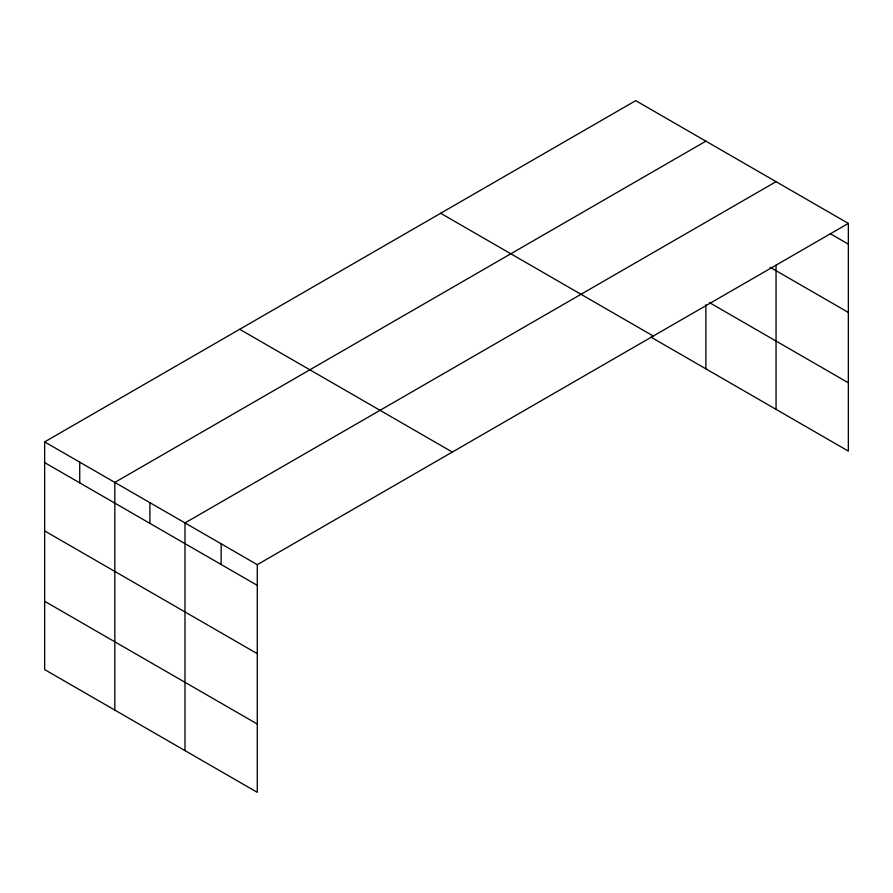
<?xml version="1.0" encoding="UTF-8"?>
<svg xmlns="http://www.w3.org/2000/svg" width="893" height="893" viewBox="0 0 893 893"><rect width="100%" height="100%" fill="white"/><g stroke="black" fill="none" stroke-linecap="round" stroke-linejoin="round"><path stroke-width="1.34" d="M848.35 223.417L635.716 100.652L44.65 441.901L44.65 669.583L257.284 792.348L257.284 564.666L848.35 223.417L848.35 451.099L650.919 337.108M705.883 141.172L114.817 482.41L114.817 710.091M776.05 181.681L184.996 522.93L184.996 750.6M830.278 233.698L848.35 244.135M770.201 267.32L848.35 312.427M709.388 302.571L848.35 382.796M440.662 213.271L653.296 336.036M239.704 329.294L452.338 452.059M44.65 441.901L257.284 564.666M44.65 462.607L257.284 585.373M44.65 530.911L257.284 653.676M44.65 601.279L257.284 724.044M776.05 265.121L776.05 409.362M705.883 304.725L705.883 368.842M221.14 543.792L221.14 564.51M149.901 502.67L149.901 523.376M79.734 462.161L79.734 482.867"/></g></svg>
